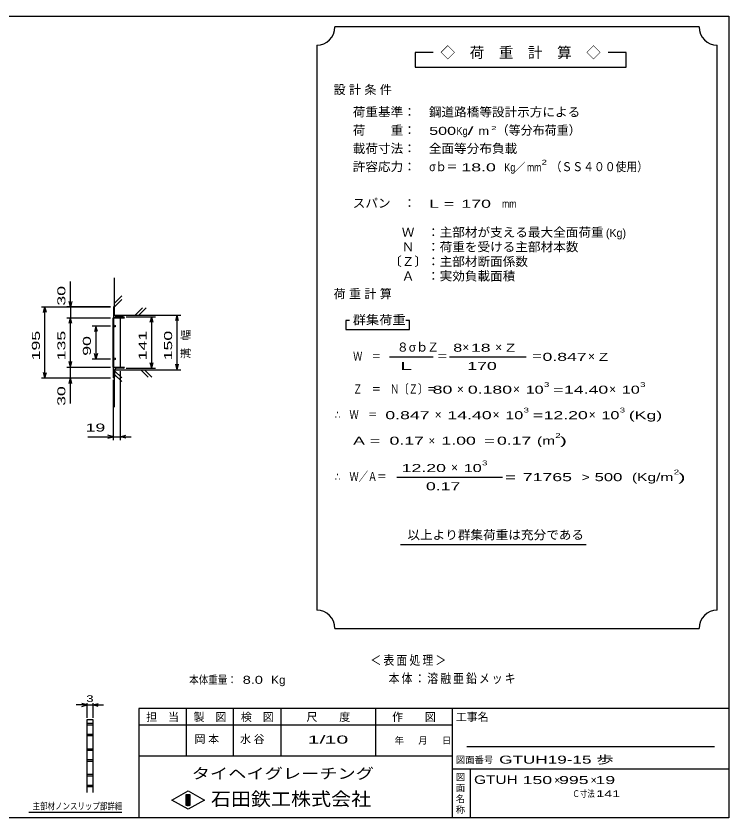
# Model space of a CAD drawing. Units: millimetres, scale not verified. Extents: x -1820 to 1731, y -1282 to 1054.
# Drawn here: x -227 to 1731, y -1146 to 1054 of the extents above; entities that cross this region are included whole.
import ezdxf
from ezdxf.enums import TextEntityAlignment as Align

# ---------------------------------------------------------------- set-up
doc = ezdxf.new("R2010")
doc.units = ezdxf.units.MM
doc.header["$LTSCALE"] = 10
for name, color, linetype, lineweight in [('0_2', 150, 'Continuous', 25), ('16', 3, 'Continuous', 25), ('22', 4, 'Continuous', 25), ('24', 2, 'Continuous', 25), ('32', 4, 'Continuous', 25)]:
    doc.layers.add(name, color=color, linetype=linetype, lineweight=lineweight)
doc.styles.add('ベクトル', font='')
doc.styles.get('ベクトル').set_extended_font_data('ベクトル')

msp = doc.modelspace()

# ---------------------------------------------------------------- linework, layer by layer
at = {"layer": '0_2'}
for p, q in [((-1729, 1053.5), (1731, 1053.5)), ((1731, 1053.5), (1731, -1146.5)), ((1731, -846.5), (111, -846.5)), ((111, -846.5), (111, -1146.5)), ((241, -846.5), (241, -976.5)), ((371, -976.5), (371, -846.5)), ((501, -846.5), (501, -976.5)), ((761, -976.5), (761, -846.5)), ((971, -846.5), (971, -1146.5)), ((971, -891.5), (111, -891.5)), ((1691, -951.5), (1011, -951.5)), ((111, -976.5), (971, -976.5)), ((971, -1011.5), (1731, -1011.5)), ((1021, -1146.5), (1021, -1011.5)), ((201, -1097.5), (246, -1072.5)), ((246, -1072.5), (291, -1097.5)), ((246, -1122.5), (201, -1097.5)), ((241, -1082.5), (251, -1082.5)), ((241, -1112.5), (241, -1082.5)), ((241, -1082.5), (243, -1082.5)), ((243, -1082.5), (243, -1112.5)), ((245, -1112.5), (245, -1082.5)), ((245, -1082.5), (247, -1082.5)), ((291, -1097.5), (246, -1122.5)), ((247, -1082.5), (247, -1112.5)), ((249, -1112.5), (249, -1082.5)), ((249, -1082.5), (251, -1082.5)), ((251, -1082.5), (251, -1112.5)), ((251, -1082.5), (251, -1112.5)), ((251, -1112.5), (241, -1112.5)), ((243, -1112.5), (245, -1112.5)), ((247, -1112.5), (249, -1112.5)), ((1731, -1146.5), (-1729, -1146.5))]:
    msp.add_line(p, q, dxfattribs=at)
at = {"layer": '16'}
for p, q in [((41, 255.5), (41, 225.5)), ((44, 233.5), (44, 252.5)), ((40.3, 90.5), (40.3, 225.5)), ((40.3, 225.5), (41, 225.5)), ((41, 225.5), (71, 225.5)), ((41, 225.5), (41, 90.5)), ((60, 225.5), (41, 225.5)), ((68, 228.5), (49, 228.5)), ((60, 90.5), (60, 225.5)), ((41, 90.5), (40.3, 90.5)), ((41, 90.5), (71, 90.5)), ((41, 60.5), (41, 90.5)), ((41, 90.5), (60, 90.5)), ((44, 82.5), (44, 63.5)), ((68, 87.5), (49, 87.5))]:
    msp.add_line(p, q, dxfattribs=at)
for centre in [(43.5, 203), (43.5, 113)]:
    msp.add_circle(centre, 2.5, dxfattribs=at)
for centre, radius, start, end in [((41, 252.5), 3, 0, 90), ((49, 233.5), 5, 180, 270), ((68, 225.5), 3, 0, 90), ((68, 90.5), 3, 270, 0), ((49, 82.5), 5, 90, 180), ((41, 63.5), 3, 270, 0)]:
    msp.add_arc(centre, radius, start, end, dxfattribs=at)
at = {"layer": '22'}
for p, q in [((44, 233), (44, 335.5)), ((-77, 255.5), (-77, 325.5)), ((-77, 255.5), (-81, 270.5)), ((-73, 270.5), (-77, 255.5)), ((44, 265.5), (64, 285.5)), ((44, 255.5), (64, 275.5)), ((-157, 255.5), (33, 255.5)), ((-151, 240.5), (-147, 255.5)), ((-143, 240.5), (-147, 255.5)), ((-147, 60.5), (-147, 255.5)), ((33, 255.5), (-87, 255.5)), ((-77, 255.5), (-77, 225.5)), ((101, 233), (121, 253)), ((111, 233), (131, 253)), ((-87, 225.5), (33, 225.5)), ((-81, 210.5), (-77, 225.5)), ((-73, 210.5), (-77, 225.5)), ((-77, 90.5), (-77, 225.5)), ((44, 233), (226, 233)), ((76, 228.5), (156, 228.5)), ((142, 213.5), (146, 228.5)), ((150, 213.5), (146, 228.5)), ((146, 87.5), (146, 228.5)), ((212, 218), (216, 233)), ((220, 218), (216, 233)), ((216, 83), (216, 233)), ((33, 203), (-17, 203)), ((-7, 203), (-11, 188)), ((-3, 188), (-7, 203)), ((-7, 203), (-7, 113)), ((-17, 113), (33, 113)), ((-7, 113), (-11, 128)), ((-3, 128), (-7, 113)), ((-87, 90.5), (33, 90.5)), ((-77, 90.5), (-81, 105.5)), ((-77, 90.5), (-73, 105.5)), ((-77, 60.5), (-77, 90.5)), ((146, 87.5), (142, 102.5)), ((146, 87.5), (150, 102.5)), ((216, 83), (212, 98)), ((216, 83), (220, 98)), ((-147, 60.5), (-151, 75.5)), ((-147, 60.5), (-143, 75.5)), ((44, 83), (226, 83)), ((44, -19.5), (44, 83)), ((64, 60.5), (44, 80.5)), ((64, 50.5), (44, 70.5)), ((60, -110.5), (60, 79.5)), ((76, 87.5), (156, 87.5)), ((136, 63), (116, 83)), ((146, 63), (126, 83)), ((-157, 60.5), (33, 60.5)), ((-87, 60.5), (33, 60.5)), ((-81, 45.5), (-77, 60.5)), ((-73, 45.5), (-77, 60.5)), ((-77, -9.5), (-77, 60.5)), ((41, -110.5), (41, 55.5)), ((-29, -100.5), (41, -100.5)), ((41, -100.5), (26, -96.5)), ((26, -104.5), (41, -100.5)), ((41, -100.5), (60, -100.5)), ((60, -100.5), (75, -96.5)), ((75, -104.5), (60, -100.5)), ((60, -100.5), (90, -100.5))]:
    msp.add_line(p, q, dxfattribs=at)
at = {"layer": '24', "color": 4}
for p, q in [((1649, 1023.5), (649, 1023.5)), ((599, 973.5), (599, -576.5)), ((1699, -576.5), (1699, 973.5)), ((919, 953.5), (869, 953.5)), ((869, 953.5), (869, 913.5)), ((1449, 953.5), (1399, 953.5)), ((1449, 913.5), (1449, 953.5)), ((869, 913.5), (1449, 913.5)), ((689, 218.5), (679, 218.5)), ((679, 218.5), (679, 193.5)), ((854, 218.5), (844, 218.5)), ((854, 193.5), (854, 218.5)), ((679, 193.5), (854, 193.5)), ((799, 118.5), (919, 118.5)), ((964, 118.5), (1174, 118.5)), ((819, -211.5), (1109, -211.5)), ((829, -396.5), (1339, -396.5)), ((649, -626.5), (1649, -626.5))]:
    msp.add_line(p, q, dxfattribs=at)
for centre, start, end in [((599, 1023.5), 270, 0), ((1699, 1023.5), 180, 270), ((599, -626.5), 0, 90), ((1699, -626.5), 90, 180)]:
    msp.add_arc(centre, 50, start, end, dxfattribs=at)
at = {"layer": '32'}
for p, q in [((-31, -836.5), (-46, -832.5)), ((-31, -871.5), (-31, -831.5)), ((-16, -831.5), (-16, -871.5)), ((-16, -836.5), (-1, -832.5)), ((-31, -836.5), (-61, -836.5)), ((-46, -840.5), (-31, -836.5)), ((-31, -836.5), (-16, -836.5)), ((-1, -840.5), (-16, -836.5)), ((-16, -836.5), (14, -836.5)), ((-31, -876.5), (-16, -876.5)), ((-31, -1076.5), (-31, -876.5)), ((-16, -876.5), (-16, -1076.5)), ((-31, -886.5), (-16, -886.5)), ((-16, -891.5), (-31, -891.5)), ((-31, -916.5), (-16, -916.5)), ((-16, -921.5), (-31, -921.5)), ((-31, -956.5), (-16, -956.5)), ((-16, -961.5), (-31, -961.5)), ((-31, -986.5), (-16, -986.5)), ((-16, -991.5), (-31, -991.5)), ((-31, -1026.5), (-16, -1026.5)), ((-16, -1031.5), (-31, -1031.5)), ((-31, -1056.5), (-16, -1056.5)), ((-16, -1061.5), (-31, -1061.5)), ((64, -1131.5), (-191, -1131.5))]:
    msp.add_line(p, q, dxfattribs=at)

# ---------------------------------------------------------------- texts
at = {"layer": '0_2', "style": 'ベクトル'}
for s, height, p in [('担\u3000当', 21.99, (131, -869.5)), ('製\u3000図', 21.99, (261, -869.5)), ('検\u3000図', 21.99, (391, -869.5)), ('尺\u3000\u3000度', 21.99, (571, -869.5)), ('作\u3000\u3000図', 21.99, (806, -869.5)), ('工事名', 21.99, (981, -869.5)), ('年', 18.33, (813, -934)), ('月', 18.33, (878, -934)), ('日', 18.33, (943, -934)), ('図面番号', 18.33, (981, -987)), ('図', 18.33, (981, -1034)), ('面', 18.33, (981, -1064)), ('名', 18.33, (981, -1094)), ('称', 18.33, (981, -1124))]:
    msp.add_text(s, height=height, dxfattribs=at).set_placement(p, align=Align.MIDDLE_LEFT)
at = {"layer": '0_2', "color": 222, "style": 'ベクトル'}
for s, height, width, p in [('タイヘイグレーチング', 29.33, 1.25, (256, -1024.5)), ('石田鉄工株式会社', 36.66, 1.1, (308.5, -1094.5))]:
    msp.add_text(s, height=height, dxfattribs=dict(at, width=width)).set_placement(p, align=Align.MIDDLE_LEFT)
at = {"layer": '22', "color": 2, "style": 'ベクトル', "width": 1.65}
for s, p in [(' 30 ', (-102, 245.5)), (' 195 ', (-172, 95.5)), (' 135 ', (-102, 95.5)), (' 141 ', (121, 95.5)), (' 150 ', (191, 95.5)), (' 90 ', (-32, 108)), (' 30 ', (-102, -29.5))]:
    msp.add_text(s, height=21.99, rotation=90, dxfattribs=at).set_placement(p, align=Align.MIDDLE_LEFT)
at = {"layer": '22', "color": 2, "style": 'ベクトル'}
for s, height, width, p in [(' 19 ', 21.99, 1.65, (-49, -75.5)), ('本体重量：', 21.99, 0.85, (249, -767.5)), ('  8.0', 21.99, 1.35, (374, -767.5)), ('Kg', 21.99, 1.1, (474, -767.5)), ('1/', 21.99, 2, (574, -931.5)), (' 10 ', 21.99, 2, (604, -931.5)), ('GTUH19-15 歩                        ', 21.99, 1.6, (1100, -986.5)), ('GTUH', 23.46, 1.35, (1031, -1041.5)), (' 150 ', 21.99, 1.65, (1151, -1042.5)), (' 995 ', 21.99, 1.65, (1251, -1042.5)), (' 19 ', 21.99, 1.65, (1351, -1042.5)), ('Ｃ寸法：', 18.33, 0.8, (1301, -1080)), (' 141 ', 18.33, 1.6, (1356, -1080))]:
    msp.add_text(s, height=height, dxfattribs=dict(at, width=width)).set_placement(p, align=Align.MIDDLE_LEFT)
for p in [(1251, -1042.5), (1351, -1042.5)]:
    msp.add_text('×', height=21.99, dxfattribs=at).set_placement(p, align=Align.MIDDLE_LEFT)
at = {"layer": '22', "color": 2, "insert": (241, 113), "char_height": 21.99, "attachment_point": 4, "rotation": 90, "style": 'ベクトル'}
msp.add_mtext('\\T1.67;溝幅', dxfattribs=at)
at = {"layer": '22', "color": 2, "attachment_point": 4, "style": 'ベクトル'}
for s, insert, char_height in [('\\T1.2;\\W0.85;＜表面処理＞', (746.5, -715), 25.66), ('\\T1.19;\\W0.85;本体：溶融亜鉛メッキ', (796.5, -765), 25.66), ('\\T1.25;岡本\u3000', (263.5, -931.5), 21.99), ('\\T1.25;水谷\u3000', (388.5, -931.5), 21.99)]:
    msp.add_mtext(s, dxfattribs=dict(at, insert=insert, char_height=char_height))
at = {"layer": '24', "style": 'ベクトル'}
for s, height, p in [('◇\u3000荷\u3000重\u3000計\u3000算\u3000◇', 29.33, (939, 953.5)), ('（等分布荷重）', 24.19, (1093, 740)), ('／', 21.99, (1141.5, 638.5)), ('(Kg)', 21.99, (1393, 458.5)), ('８', 24.19, (819, 145)), ('σｂ', 24.19, (852, 145)), ('Ｚ', 24.19, (902, 145)), ('×', 24.19, (999, 145)), ('×', 24.19, (1089, 145)), ('×', 24.19, (1344, 120)), ('×', 24.19, (984, 30)), ('×', 24.19, (1138, 30)), ('×', 24.19, (1402, 30)), ('×', 24.19, (923, -40)), ('×', 24.19, (1082, -40)), ('×', 24.19, (1346, -40)), ('×', 21.99, (906.5, -111.5)), ('×', 24.19, (968, -185))]:
    msp.add_text(s, height=height, dxfattribs=at).set_placement(p, align=Align.MIDDLE_LEFT)
for s, height, width, p in [('荷重基準：\u3000', 24.19, 1.05, (698, 790)), ('鋼道路橋等設計示方による', 24.19, 1.05, (907, 790)), ('荷\u3000\u3000重：\u3000', 24.19, 1.05, (698, 740)), ('500', 21.99, 1.5, (908, 738.5)), ('Kg', 21.99, 0.85, (983, 738.5)), ('/', 21.99, 2, (1013, 738.5)), ('2', 11, 1.8, (1078, 746)), ('m', 21.99, 1.2, (1043, 738.5)), ('載荷寸法：\u3000', 24.19, 1.05, (698, 690)), ('全面等分布負載', 24.19, 1.05, (907, 690)), ('許容応力：\u3000', 24.19, 1.05, (698, 640)), ('σｂ＝', 24.19, 0.9, (908, 640)), (' 18.0', 21.99, 1.65, (983, 638.5)), ('Kg', 21.99, 0.85, (1114, 638.5)), ('mm', 21.99, 0.8, (1176.5, 638.5)), ('2', 13.2, 1.5, (1216.5, 652.5)), ('（ＳＳ４００使用）', 24.19, 0.9, (1241.5, 640)), ('スパン\u3000：\u3000', 24.19, 1.05, (698, 540)), ('L =', 21.99, 1.65, (908, 538.5)), (' 170 ', 21.99, 1.65, (983, 538.5)), ('mm', 21.99, 0.8, (1108, 538.5)), ('\u3000Ｗ\u3000：主部材が支える最大全面荷重', 24.19, 1.05, (798, 460)), ('\u3000Ｎ\u3000：荷重を受ける主部材本数', 24.19, 1.05, (798, 420)), ('〔Ｚ〕：主部材断面係数', 24.19, 1.05, (798, 380)), ('\u3000Ａ\u3000：実効負載面積', 24.19, 1.05, (798, 340)), ('群集荷重', 24.19, 1.1, (698, 220)), ('8', 21.99, 1.5, (974, 143.5)), (' 18 ', 21.99, 1.65, (1009, 143.5)), ('Z', 21.99, 1.4, (1119, 143.5)), ('Ｗ\u3000＝', 24.19, 0.75, (699, 120)), ('＝', 24.19, 0.9, (929, 120)), ('＝', 24.19, 0.9, (1189, 120)), ('0.847', 21.99, 1.65, (1219, 118.5)), ('Z', 21.99, 1.4, (1374, 118.5)), (' 170 ', 21.99, 1.65, (999, 93.5)), ('Ｚ\u3000＝\u3000Ｎ〔Ｚ〕＝', 24.19, 0.75, (699, 30)), ('3', 13.2, 1.5, (1223, 42.5)), ('3', 13.2, 1.5, (1487, 42.5)), (' 80 ', 21.99, 1.65, (904, 28.5)), ('0.180', 21.99, 1.65, (1014, 28.5)), ('10', 21.99, 1.5, (1173, 28.5)), ('=', 21.99, 1.7, (1248, 28.5)), ('14.40', 21.99, 1.65, (1278, 28.5)), ('10', 21.99, 1.5, (1437, 28.5)), ('3', 13.2, 1.5, (1167, -27.5)), ('3', 13.2, 1.5, (1431, -27.5)), ('∴\u3000Ｗ\u3000＝', 24.19, 0.75, (649, -40)), (' 0.847', 21.99, 1.65, (774, -41.5)), ('14.40', 21.99, 1.65, (958, -41.5)), ('10', 21.99, 1.5, (1117, -41.5)), ('=', 21.99, 1.7, (1192, -41.5)), ('12.20', 21.99, 1.65, (1222, -41.5)), ('10', 21.99, 1.5, (1381, -41.5)), ('(Kg)', 21.99, 1.65, (1456, -41.5)), ('A = ', 21.99, 1.65, (699, -111.5)), ('0.17', 21.99, 1.65, (799, -111.5)), ('1.00', 21.99, 1.65, (941.5, -111.5)), ('=', 21.99, 1.7, (1059, -111.5)), ('0.17', 21.99, 1.65, (1094, -111.5)), ('(m', 21.99, 1.45, (1204, -111.5)), ('2', 13.2, 1.5, (1254, -97.5)), (')', 21.99, 2, (1266.5, -111.5)), (' 12.20', 21.99, 1.65, (819, -186.5)), ('10', 21.99, 1.5, (1003, -186.5)), ('3', 13.2, 1.5, (1053, -172.5)), ('∴\u3000Ｗ／Ａ＝', 24.19, 0.75, (649, -210)), ('2', 13.2, 1.5, (1579.5, -197.5)), ('=', 21.99, 1.7, (1116.5, -211.5)), (' 71765 ', 21.99, 1.65, (1151.5, -211.5)), ('>', 21.99, 1.3, (1326.5, -211.5)), (' 500 ', 21.99, 1.55, (1349.5, -211.5)), ('(Kg/m', 21.99, 1.45, (1464.5, -211.5)), (')', 21.99, 2, (1592, -211.5)), ('0.17', 21.99, 1.65, (899, -236.5)), ('以上より群集荷重は充分である', 24.19, 1.05, (848, -370))]:
    msp.add_text(s, height=height, dxfattribs=dict(at, width=width)).set_placement(p, align=Align.MIDDLE_LEFT)
at = {"layer": '24', "attachment_point": 4, "style": 'ベクトル'}
for s, insert, char_height in [('\\T1.28;設計条件', (645.5, 850), 24.19), ('\\T1.28;荷重計算', (645.5, 290), 24.19), ('\\T1.5;\\W2;\\~L\\~', (804, 93.5), 21.99)]:
    msp.add_mtext(s, dxfattribs=dict(at, insert=insert, char_height=char_height))
at = {"layer": '32', "color": 2, "style": 'ベクトル'}
for s, width, p in [('3', 1.45, (-33.5, -819)), ('主部材ノンスリップ部詳細', 0.8, (-181, -1114))]:
    msp.add_text(s, height=18.33, dxfattribs=dict(at, width=width)).set_placement(p, align=Align.MIDDLE_LEFT)

doc.saveas('drawing.dxf')
